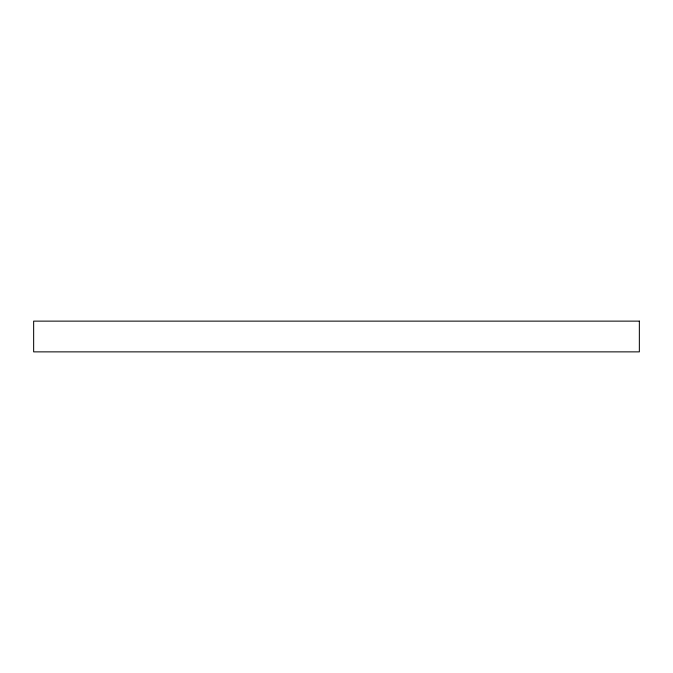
<?xml version="1.0" encoding="UTF-8"?>
<svg xmlns="http://www.w3.org/2000/svg" width="673" height="673" viewBox="0 0 673 673"><rect width="100%" height="100%" fill="white"/><g stroke="black" fill="none" stroke-linecap="round" stroke-linejoin="round"><path stroke-width="1.01" d="M639.35 321.13L33.65 321.13L33.65 351.87L639.35 351.87L639.35 321.13"/></g></svg>
